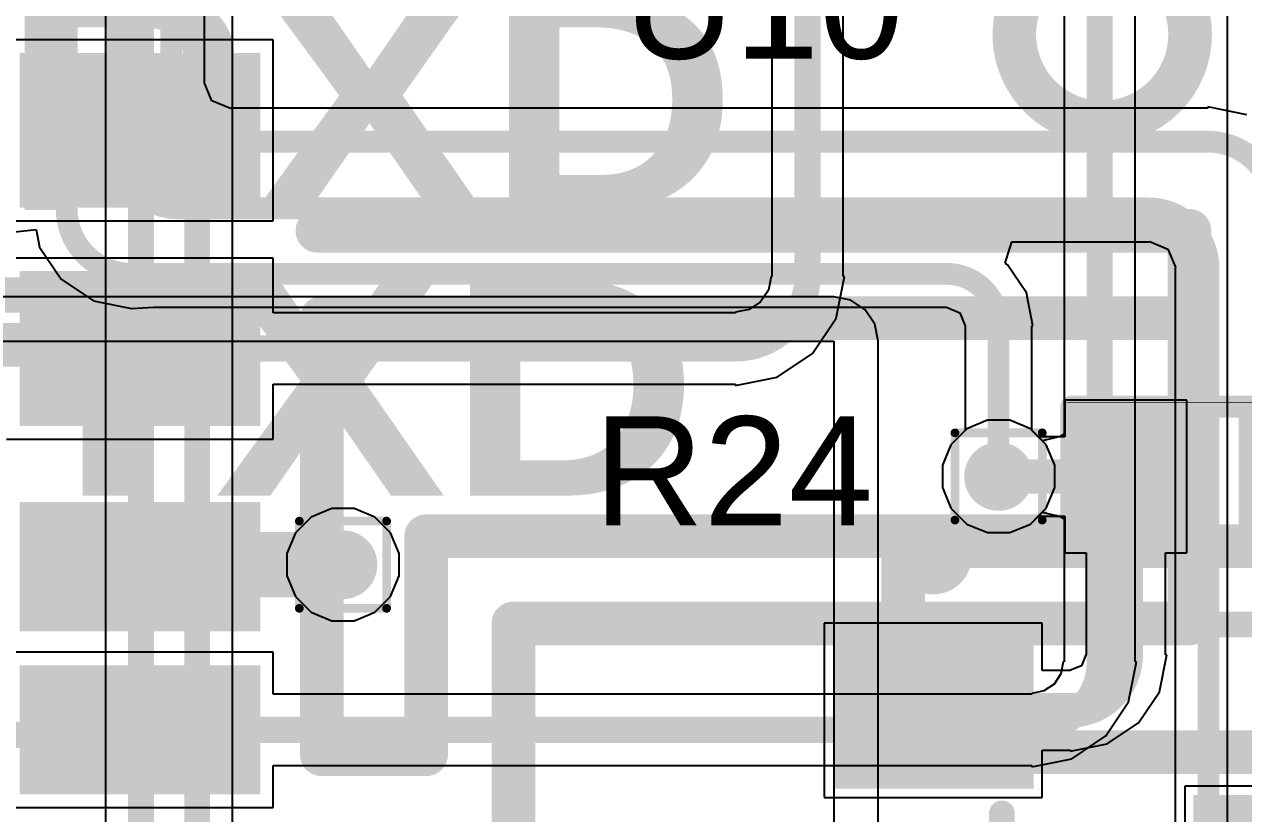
# Model space of a CAD drawing. Header units: inches. Extents: x -12 to 5355, y -7 to 5366.
# Drawn here: x 19.8 to 26.9, y 20.73 to 25.32 of the extents above; entities that cross this region are included whole.
import ezdxf

# ---------------------------------------------------------------- set-up
doc = ezdxf.new("R2010")
doc.units = ezdxf.units.IN
for name, color, linetype in [('BOTTOM LAYER', 5, 'Continuous'), ('Bottom Overlay', 54, 'Continuous'), ('Bottom Paste', 16, 'Continuous'), ('Bottom Solder', 6, 'Continuous'), ('Drill Drawing', 1, 'Continuous'), ('GROUND1', 16, 'Continuous'), ('GROUND2', 156, 'Continuous'), ('POWER', 76, 'Continuous'), ('SIGNAL', 90, 'Continuous'), ('TOP LAYER', 1, 'Continuous'), ('Top Overlay', 2, 'Continuous'), ('Top Paste', 8, 'Continuous'), ('Top Solder', 216, 'Continuous'), ('Via Holes', 16, 'Continuous')]:
    doc.layers.add(name, color=color, linetype=linetype)
doc.styles.add('Arial', font='', dxfattribs={"height": 0.2})
doc.styles.add('Arial Black_Bold', font='', dxfattribs={"height": 0.2})
doc.styles.get('Arial').set_extended_font_data('Arial')
doc.styles.get('Arial Black_Bold').set_extended_font_data('Arial Black', bold=True)

# ---------------------------------------------------------------- blocks, each defined once
blk = doc.blocks.new('XUNPU_SMN_303_B_54')
at = {"layer": 'BOTTOM LAYER'}
for points in [[(-2.04, -6.124), (-1.24, -6.124), (-1.24, -7.424), (-2.04, -7.424)], [(-0.77, -6.124), (0.03, -6.124), (0.03, -7.424), (-0.77, -7.424)], [(0.575, -6.124), (1.225, -6.124), (1.225, -7.424), (0.575, -7.424)], [(1.525, -6.124), (2.175, -6.124), (2.175, -7.424), (1.525, -7.424)]]:
    blk.add_hatch(color=5, dxfattribs=at).paths.add_polyline_path(points)
at = {"layer": 'Bottom Paste'}
for points in [[(-2.04, -6.124), (-1.24, -6.124), (-1.24, -7.424), (-2.04, -7.424)], [(-0.77, -6.124), (0.03, -6.124), (0.03, -7.424), (-0.77, -7.424)], [(0.575, -6.124), (1.225, -6.124), (1.225, -7.424), (0.575, -7.424)], [(1.525, -6.124), (2.175, -6.124), (2.175, -7.424), (1.525, -7.424)]]:
    blk.add_hatch(color=16, dxfattribs=at).paths.add_polyline_path(points)
at = {"layer": 'Bottom Solder'}
for points in [[(-2.0908, -6.0732), (-1.1892, -6.0732), (-1.1892, -7.4748), (-2.0908, -7.4748)], [(-0.8208, -6.0732), (0.0808, -6.0732), (0.0808, -7.4748), (-0.8208, -7.4748)], [(0.5242, -6.0732), (1.2758, -6.0732), (1.2758, -7.4748), (0.5242, -7.4748)], [(1.4742, -6.0732), (2.2258, -6.0732), (2.2258, -7.4748), (1.4742, -7.4748)]]:
    blk.add_hatch(color=6, dxfattribs=at).paths.add_polyline_path(points)
at = {"layer": 'Bottom Overlay'}
for points in [[(0.7799, -2.3299, 0.254, 0.254, 0), (0.7799, 1.4702, 0.254, 0.254, 0)], [(1.9798, -2.3299, 0.254, 0.254, 0), (1.9798, 1.4702, 0.254, 0.254, 0)], [(1.2308, -0.662, 0.254, 0.254, 0), (-1.0552, -0.662, 0.254, 0.254, 0)], [(-1.0552, -5.7404, 0.254, 0.254, 0), (-1.0552, -0.662, 0.254, 0.254, 0)], [(-0.5472, -5.715, 0.254, 0.254, 0), (-0.5472, -0.662, 0.254, 0.254, 0)], [(0.7228, -5.107, 0.254, 0.254, 0), (0.7228, -0.662, 0.254, 0.254, 0)], [(1.2308, -4.599, 0.254, 0.254, 0), (1.2308, -0.662, 0.254, 0.254, 0)], [(1.9798, -2.3299, 0.254, 0.254, 0), (0.7799, -2.3299, 0.254, 0.254, 0)], [(2.5008, -4.599, 0.254, 0.254, 0), (1.2308, -4.599, 0.254, 0.254, 0)], [(1.9928, -5.107, 0.254, 0.254, 0), (0.7228, -5.107, 0.254, 0.254, 0)], [(1.9928, -5.715, 0.254, 0.254, 0), (1.9928, -5.107, 0.254, 0.254, 0)], [(1.9928, -5.715, 0.254, 0.254, 0), (-0.5472, -5.715, 0.254, 0.254, 0)]]:
    blk.add_lwpolyline(points, format="xyseb", dxfattribs=at)
for points in [[(-1.6862, -1.1701, 0.254, 0.254, 1), (-2.7103, -1.1701, 0.254, 0.254, 1)], [(-1.1187, -0.662, 0.127, 0.127, 1), (-0.9917, -0.662, 0.127, 0.127, 1)], [(-1.1187, -0.662, 0.127, 0.127, 1), (-0.9917, -0.662, 0.127, 0.127, 1)], [(-0.6107, -0.662, 0.127, 0.127, 1), (-0.4837, -0.662, 0.127, 0.127, 1)], [(0.6593, -0.662, 0.127, 0.127, 1), (0.7863, -0.662, 0.127, 0.127, 1)], [(1.1673, -0.662, 0.127, 0.127, 1), (1.2943, -0.662, 0.127, 0.127, 1)], [(1.1673, -0.662, 0.127, 0.127, 1), (1.2943, -0.662, 0.127, 0.127, 1)], [(-1.7497, -1.1701, 0.127, 0.127, 1), (-1.6227, -1.1701, 0.127, 0.127, 1)], [(0.7164, -2.3299, 0.127, 0.127, 1), (0.8434, -2.3299, 0.127, 0.127, 1)], [(0.7164, -2.3299, 0.127, 0.127, 1), (0.8434, -2.3299, 0.127, 0.127, 1)], [(1.9163, -2.3299, 0.127, 0.127, 1), (2.0433, -2.3299, 0.127, 0.127, 1)], [(1.9163, -2.3299, 0.127, 0.127, 1), (2.0433, -2.3299, 0.127, 0.127, 1)], [(1.1673, -4.599, 0.127, 0.127, 1), (1.2943, -4.599, 0.127, 0.127, 1)], [(1.1673, -4.599, 0.127, 0.127, 1), (1.2943, -4.599, 0.127, 0.127, 1)], [(0.6593, -5.107, 0.127, 0.127, 1), (0.7863, -5.107, 0.127, 0.127, 1)], [(0.6593, -5.107, 0.127, 0.127, 1), (0.7863, -5.107, 0.127, 0.127, 1)], [(1.9293, -5.107, 0.127, 0.127, 1), (2.0563, -5.107, 0.127, 0.127, 1)], [(1.9293, -5.107, 0.127, 0.127, 1), (2.0563, -5.107, 0.127, 0.127, 1)], [(-0.6107, -5.715, 0.127, 0.127, 1), (-0.4837, -5.715, 0.127, 0.127, 1)], [(-0.6107, -5.715, 0.127, 0.127, 1), (-0.4837, -5.715, 0.127, 0.127, 1)], [(1.9293, -5.715, 0.127, 0.127, 1), (2.0563, -5.715, 0.127, 0.127, 1)], [(1.9293, -5.715, 0.127, 0.127, 1), (2.0563, -5.715, 0.127, 0.127, 1)], [(-1.1187, -5.7404, 0.127, 0.127, 1), (-0.9917, -5.7404, 0.127, 0.127, 1)]]:
    blk.add_lwpolyline(points, format="xyseb", close=True, dxfattribs=at)
blk = doc.blocks.new('R___0402_61')
at = {"layer": 'TOP LAYER'}
for points in [[(-0.6985, -0.3175), (-0.6985, 0.3175), (-0.2413, 0.3175), (-0.2413, -0.3175)], [(0.2413, -0.3175), (0.2413, 0.3175), (0.6985, 0.3175), (0.6985, -0.3175)]]:
    blk.add_hatch(color=1, dxfattribs=at).paths.add_polyline_path(points)
at = {"layer": 'Top Paste'}
for points in [[(-0.6985, -0.3175), (-0.6985, 0.3175), (-0.2413, 0.3175), (-0.2413, -0.3175)], [(0.2413, -0.3175), (0.2413, 0.3175), (0.6985, 0.3175), (0.6985, -0.3175)]]:
    blk.add_hatch(color=8, dxfattribs=at).paths.add_polyline_path(points)
at = {"layer": 'Top Solder'}
for points in [[(-0.7535, -0.3725), (-0.7535, 0.3725), (-0.1863, 0.3725), (-0.1863, -0.3725)], [(0.1863, -0.3725), (0.1863, 0.3725), (0.7535, 0.3725), (0.7535, -0.3725)]]:
    blk.add_hatch(color=216, dxfattribs=at).paths.add_polyline_path(points)
at = {"layer": 'Top Overlay'}
for points in [[(0.7874, 0.4064, 0.127, 0.127, 0), (-0.7874, 0.4064, 0.127, 0.127, 0)], [(-0.7874, 0.4064, 0.127, 0.127, 0), (-0.7874, -0.4064, 0.127, 0.127, 0)], [(0.7874, 0.4064, 0.127, 0.127, 0), (0.7874, -0.4064, 0.127, 0.127, 0)], [(0.7874, -0.4064, 0.127, 0.127, 0), (-0.7874, -0.4064, 0.127, 0.127, 0)], [(0.8128, -0.4318, 0.00323, 0.00323, 0), (-0.8128, -0.4318, 0.00323, 0.00323, 0)]]:
    blk.add_lwpolyline(points, format="xyseb", dxfattribs=at)
for points in [[(-0.8191, 0.4064, 0.0635, 0.0635, 1), (-0.7556, 0.4064, 0.0635, 0.0635, 1)], [(-0.8191, 0.4064, 0.0635, 0.0635, 1), (-0.7556, 0.4064, 0.0635, 0.0635, 1)], [(0.7556, 0.4064, 0.0635, 0.0635, 1), (0.8191, 0.4064, 0.0635, 0.0635, 1)], [(0.7556, 0.4064, 0.0635, 0.0635, 1), (0.8191, 0.4064, 0.0635, 0.0635, 1)], [(-0.8191, -0.4064, 0.0635, 0.0635, 1), (-0.7556, -0.4064, 0.0635, 0.0635, 1)], [(-0.8191, -0.4064, 0.0635, 0.0635, 1), (-0.7556, -0.4064, 0.0635, 0.0635, 1)], [(0.7556, -0.4064, 0.0635, 0.0635, 1), (0.8191, -0.4064, 0.0635, 0.0635, 1)], [(0.7556, -0.4064, 0.0635, 0.0635, 1), (0.8191, -0.4064, 0.0635, 0.0635, 1)], [(-0.8136, -0.4318, 0.00161, 0.00161, 1), (-0.812, -0.4318, 0.00161, 0.00161, 1)], [(0.812, -0.4318, 0.00161, 0.00161, 1), (0.8136, -0.4318, 0.00161, 0.00161, 1)]]:
    blk.add_lwpolyline(points, format="xyseb", close=True, dxfattribs=at)
blk = doc.blocks.new('SOT_23__67')
at = {"layer": 'TOP LAYER'}
for points in [[(0.569, 2.608), (1.331, 2.608), (1.331, 1.592), (0.569, 1.592)], [(-0.381, 0.508), (0.381, 0.508), (0.381, -0.508), (-0.381, -0.508)], [(1.519, 0.508), (2.281, 0.508), (2.281, -0.508), (1.519, -0.508)]]:
    blk.add_hatch(color=1, dxfattribs=at).paths.add_polyline_path(points)
at = {"layer": 'Top Paste'}
for points in [[(0.569, 2.608), (1.331, 2.608), (1.331, 1.592), (0.569, 1.592)], [(-0.381, 0.508), (0.381, 0.508), (0.381, -0.508), (-0.381, -0.508)], [(1.519, 0.508), (2.281, 0.508), (2.281, -0.508), (1.519, -0.508)]]:
    blk.add_hatch(color=8, dxfattribs=at).paths.add_polyline_path(points)
at = {"layer": 'Top Solder'}
for points in [[(0.4928, 2.6842), (1.4072, 2.6842), (1.4072, 1.5158), (0.4928, 1.5158)], [(-0.4572, 0.5842), (0.4572, 0.5842), (0.4572, -0.5842), (-0.4572, -0.5842)], [(1.4428, 0.5842), (2.3572, 0.5842), (2.3572, -0.5842), (1.4428, -0.5842)]]:
    blk.add_hatch(color=216, dxfattribs=at).paths.add_polyline_path(points)
at = {"layer": 'Top Overlay'}
for points in [[(-0.5, 0.7, 0.15, 0.15, 0), (-0.5, 2, 0.15, 0.15, 0)], [(0.4, 2, 0.15, 0.15, 0), (-0.5, 2, 0.15, 0.15, 0)], [(2.4, 2, 0.15, 0.15, 0), (1.5, 2, 0.15, 0.15, 0)], [(2.4, 0.7, 0.15, 0.15, 0), (2.4, 2, 0.15, 0.15, 0)], [(1.3, 0.4, 0.15, 0.15, 0), (0.6, 0.4, 0.15, 0.15, 0)]]:
    blk.add_lwpolyline(points, format="xyseb", dxfattribs=at)
for points in [[(-0.5375, 2, 0.075, 0.075, 1), (-0.4625, 2, 0.075, 0.075, 1)], [(-0.5375, 2, 0.075, 0.075, 1), (-0.4625, 2, 0.075, 0.075, 1)], [(0.3625, 2, 0.075, 0.075, 1), (0.4375, 2, 0.075, 0.075, 1)], [(1.4625, 2, 0.075, 0.075, 1), (1.5375, 2, 0.075, 0.075, 1)], [(2.3625, 2, 0.075, 0.075, 1), (2.4375, 2, 0.075, 0.075, 1)], [(2.3625, 2, 0.075, 0.075, 1), (2.4375, 2, 0.075, 0.075, 1)], [(-0.5375, 0.7, 0.075, 0.075, 1), (-0.4625, 0.7, 0.075, 0.075, 1)], [(2.3625, 0.7, 0.075, 0.075, 1), (2.4375, 0.7, 0.075, 0.075, 1)], [(0.5625, 0.4, 0.075, 0.075, 1), (0.6375, 0.4, 0.075, 0.075, 1)], [(1.2625, 0.4, 0.075, 0.075, 1), (1.3375, 0.4, 0.075, 0.075, 1)], [(-0.8, 0, 0.25, 0.25, 1), (-1, 0, 0.25, 0.25, 1)], [(-1.0625, 0, 0.125, 0.125, 1), (-0.9375, 0, 0.125, 0.125, 1)], [(-0.8625, 0, 0.125, 0.125, 1), (-0.7375, 0, 0.125, 0.125, 1)]]:
    blk.add_lwpolyline(points, format="xyseb", close=True, dxfattribs=at)

msp = doc.modelspace()

# ---------------------------------------------------------------- hatches: boundary and pattern name
at = {"layer": 'BOTTOM LAYER'}
h = msp.add_hatch(color=5, dxfattribs=at)
edge = h.paths.add_edge_path()
edge.add_arc((25.4713, 22.6879), 0.2, 0, 360)
h = msp.add_hatch(color=5, dxfattribs=at)
edge = h.paths.add_edge_path()
edge.add_arc((21.6535, 22.1742), 0.2, 0, 360)
at = {"layer": 'GROUND1'}
h = msp.add_hatch(color=16, dxfattribs=at)
edge = h.paths.add_edge_path()
edge.add_arc((25.4713, 22.6879), 0.2, 0, 360)
h = msp.add_hatch(color=16, dxfattribs=at)
edge = h.paths.add_edge_path()
edge.add_arc((21.6535, 22.1742), 0.2, 0, 360)
at = {"layer": 'GROUND2'}
h = msp.add_hatch(color=156, dxfattribs=at)
edge = h.paths.add_edge_path()
edge.add_arc((25.4713, 22.6879), 0.2, 0, 360)
h = msp.add_hatch(color=156, dxfattribs=at)
edge = h.paths.add_edge_path()
edge.add_arc((21.6535, 22.1742), 0.2, 0, 360)
at = {"layer": 'POWER'}
h = msp.add_hatch(color=76, dxfattribs=at)
edge = h.paths.add_edge_path()
edge.add_arc((25.4713, 22.6879), 0.2, 0, 360)
h = msp.add_hatch(color=76, dxfattribs=at)
edge = h.paths.add_edge_path()
edge.add_arc((21.6535, 22.1742), 0.2, 0, 360)
at = {"layer": 'SIGNAL'}
h = msp.add_hatch(color=90, dxfattribs=at)
edge = h.paths.add_edge_path()
edge.add_arc((25.4713, 22.6879), 0.2, 0, 360)
h = msp.add_hatch(color=90, dxfattribs=at)
edge = h.paths.add_edge_path()
edge.add_arc((21.6535, 22.1742), 0.2, 0, 360)
at = {"layer": 'TOP LAYER'}
h = msp.add_hatch(color=1, dxfattribs=at)
edge = h.paths.add_edge_path()
edge.add_arc((25.4713, 22.6879), 0.2, 0, 360)
h = msp.add_hatch(color=1, dxfattribs=at)
edge = h.paths.add_edge_path()
edge.add_arc((21.6535, 22.1742), 0.2, 0, 360)
at = {"layer": 'Via Holes'}
h = msp.add_hatch(color=7, dxfattribs=at)
edge = h.paths.add_edge_path()
edge.add_arc((25.4713, 22.6879), 0.1, 0, 360)
h = msp.add_hatch(color=7, dxfattribs=at)
edge = h.paths.add_edge_path()
edge.add_arc((21.6535, 22.1742), 0.1, 0, 360)

# ---------------------------------------------------------------- linework, layer by layer
at = {"layer": 'BOTTOM LAYER'}
for p, q in [((26.8021, 29.3861), (26.8021, 15.3123)), ((25.8534, 27.6233), (25.8534, 22.9342)), ((26.2674, 21.6093), (26.2674, 27.6233)), ((24.1516, 26.3383), (24.1516, 23.8531)), ((24.5656, 23.8531), (24.5656, 26.3383)), ((21.2478, 25.2299), (19.6938, 25.2299)), ((21.2478, 24.1759), (21.2478, 25.2299)), ((19.6938, 24.1759), (21.2478, 24.1759)), ((21.2478, 23.9599), (19.6938, 23.9599)), ((21.2478, 23.6399), (21.2478, 23.9599)), ((24.1469, 23.8531), (24.131, 23.7733)), ((24.1516, 23.8531), (24.1469, 23.8531)), ((24.5254, 23.61), (24.5738, 23.8531)), ((24.5738, 23.8531), (24.5656, 23.8531)), ((24.131, 23.7733), (24.0858, 23.7057)), ((24.0182, 23.6605), (23.9384, 23.6446)), ((23.9384, 23.6446), (23.9384, 23.6399)), ((24.0858, 23.7057), (24.0182, 23.6605)), ((23.9384, 23.6399), (21.2478, 23.6399)), ((24.3877, 23.4038), (24.5254, 23.61)), ((24.1816, 23.2661), (24.3877, 23.4038)), ((21.2478, 22.9059), (21.2478, 23.2259)), ((21.2478, 23.2259), (23.9384, 23.2259)), ((23.9384, 23.2177), (24.1816, 23.2661)), ((23.9384, 23.2259), (23.9384, 23.2177)), ((25.4063, 23.0149), (25.2861, 22.9651)), ((25.5364, 23.0149), (25.4063, 23.0149)), ((25.6566, 22.9651), (25.5364, 23.0149)), ((25.2861, 22.9651), (25.1941, 22.8731)), ((25.7264, 22.8953), (25.6566, 22.9651)), ((25.8534, 22.9342), (25.8307, 22.921)), ((19.6938, 22.9059), (21.2478, 22.9059)), ((25.1941, 22.8731), (25.1443, 22.753)), ((25.8307, 22.921), (25.7264, 22.8953)), ((25.1443, 22.753), (25.1443, 22.6229)), ((25.1443, 22.6229), (25.1941, 22.5027)), ((25.1941, 22.5027), (25.2861, 22.4107)), ((25.6566, 22.4107), (25.7264, 22.4806)), ((25.7264, 22.4806), (25.8307, 22.4549)), ((25.8307, 22.4549), (25.8534, 22.4416)), ((25.8534, 22.4416), (25.8534, 21.6093)), ((25.2861, 22.4107), (25.4063, 22.3609)), ((25.5364, 22.3609), (25.6566, 22.4107)), ((25.4063, 22.3609), (25.5364, 22.3609)), ((21.2478, 21.6649), (19.6938, 21.6649)), ((21.2478, 21.4199), (21.2478, 21.6649)), ((25.8482, 21.6093), (25.8342, 21.5388)), ((25.8534, 21.6093), (25.8482, 21.6093)), ((26.2286, 21.3754), (26.2751, 21.6093)), ((26.2751, 21.6093), (26.2674, 21.6093)), ((25.8342, 21.5388), (25.7943, 21.479)), ((25.7943, 21.479), (25.7345, 21.4391)), ((25.664, 21.4199), (21.2478, 21.4199)), ((25.7345, 21.4391), (25.664, 21.4251)), ((25.664, 21.4251), (25.664, 21.4199)), ((26.0962, 21.1772), (26.2286, 21.3754)), ((25.8979, 21.0447), (26.0962, 21.1772)), ((25.664, 20.9982), (25.8979, 21.0447)), ((21.2478, 20.7609), (21.2478, 21.006)), ((21.2478, 21.006), (25.664, 21.006)), ((25.664, 21.006), (25.664, 20.9982)), ((19.6938, 20.7609), (21.2478, 20.7609))]:
    msp.add_line(p, q, dxfattribs=at)
for points in [[(26.0604, 21.6093, 0.152, 0.152, 0), (26.0604, 27.8788, 0.152, 0.152, 0)], [(24.3586, 23.8531, 0.152, 0.152, 0), (24.3586, 26.5938, 0.152, 0.152, 0)], [(24.3586, 23.8531, 0.152, 0.152, -0.414214), (23.9384, 23.4329, 0.152, 0.152, 0)], [(18.9656, 23.4539, 0.254, 0.254, 0), (20.4498, 23.4539, 0.254, 0.254, 0)], [(20.4498, 23.4539, 0.254, 0.254, -0.414214), (20.4708, 23.4329, 0.254, 0.254, 0)], [(20.4708, 23.4329, 0.152, 0.152, 0), (23.9384, 23.4329, 0.152, 0.152, 0)], [(20.4708, 22.1742, 0.381, 0.381, 0), (21.6535, 22.1742, 0.381, 0.381, 0)], [(26.0604, 21.6093, 0.152, 0.152, -0.414214), (25.664, 21.2129, 0.152, 0.152, 0)], [(19.1811, 21.1836, 0.152, 0.152, 0), (20.4414, 21.1836, 0.152, 0.152, 0)], [(20.4708, 21.2129, 0.152, 0.152, -0.414214), (20.4414, 21.1836, 0.152, 0.152, 0)], [(20.4708, 21.2129, 0.152, 0.152, 0), (25.664, 21.2129, 0.152, 0.152, 0)]]:
    msp.add_lwpolyline(points, format="xyseb", dxfattribs=at)
for points in [[(24.3206, 23.8531, 0.076, 0.076, 1), (24.3966, 23.8531, 0.076, 0.076, 1)], [(24.3206, 23.8531, 0.076, 0.076, 1), (24.3966, 23.8531, 0.076, 0.076, 1)], [(20.3863, 23.4539, 0.127, 0.127, 1), (20.5133, 23.4539, 0.127, 0.127, 1)], [(20.3863, 23.4539, 0.127, 0.127, 1), (20.5133, 23.4539, 0.127, 0.127, 1)], [(20.4073, 23.4329, 0.127, 0.127, 1), (20.5343, 23.4329, 0.127, 0.127, 1)], [(20.4328, 23.4329, 0.076, 0.076, 1), (20.5088, 23.4329, 0.076, 0.076, 1)], [(23.9004, 23.4329, 0.076, 0.076, 1), (23.9764, 23.4329, 0.076, 0.076, 1)], [(23.9004, 23.4329, 0.076, 0.076, 1), (23.9764, 23.4329, 0.076, 0.076, 1)], [(20.3755, 22.1742, 0.1905, 0.1905, 1), (20.566, 22.1742, 0.1905, 0.1905, 1)], [(21.5583, 22.1742, 0.1905, 0.1905, 1), (21.7488, 22.1742, 0.1905, 0.1905, 1)], [(26.0224, 21.6093, 0.076, 0.076, 1), (26.0984, 21.6093, 0.076, 0.076, 1)], [(26.0224, 21.6093, 0.076, 0.076, 1), (26.0984, 21.6093, 0.076, 0.076, 1)], [(20.4034, 21.1836, 0.076, 0.076, 1), (20.4794, 21.1836, 0.076, 0.076, 1)], [(20.4034, 21.1836, 0.076, 0.076, 1), (20.4794, 21.1836, 0.076, 0.076, 1)], [(20.4328, 21.2129, 0.076, 0.076, 1), (20.5088, 21.2129, 0.076, 0.076, 1)], [(20.4328, 21.2129, 0.076, 0.076, 1), (20.5088, 21.2129, 0.076, 0.076, 1)], [(25.626, 21.2129, 0.076, 0.076, 1), (25.702, 21.2129, 0.076, 0.076, 1)], [(25.626, 21.2129, 0.076, 0.076, 1), (25.702, 21.2129, 0.076, 0.076, 1)]]:
    msp.add_lwpolyline(points, format="xyseb", close=True, dxfattribs=at)
at = {"layer": 'Drill Drawing'}
for points in [[(25.2173, 22.9419, 0.0508, 0.0508, 0), (25.7253, 22.9419, 0.0508, 0.0508, 0)], [(25.2173, 22.4339, 0.0508, 0.0508, 0), (25.2173, 22.9419, 0.0508, 0.0508, 0)], [(25.7253, 22.4339, 0.0508, 0.0508, 0), (25.7253, 22.9419, 0.0508, 0.0508, 0)], [(21.3995, 22.4282, 0.0508, 0.0508, 0), (21.9075, 22.4282, 0.0508, 0.0508, 0)], [(21.3995, 21.9202, 0.0508, 0.0508, 0), (21.3995, 22.4282, 0.0508, 0.0508, 0)], [(21.9075, 21.9202, 0.0508, 0.0508, 0), (21.9075, 22.4282, 0.0508, 0.0508, 0)], [(25.2173, 22.4339, 0.0508, 0.0508, 0), (25.7253, 22.4339, 0.0508, 0.0508, 0)], [(21.3995, 21.9202, 0.0508, 0.0508, 0), (21.9075, 21.9202, 0.0508, 0.0508, 0)]]:
    msp.add_lwpolyline(points, format="xyseb", dxfattribs=at)
for points in [[(25.2046, 22.9419, 0.0254, 0.0254, 1), (25.23, 22.9419, 0.0254, 0.0254, 1)], [(25.2046, 22.9419, 0.0254, 0.0254, 1), (25.23, 22.9419, 0.0254, 0.0254, 1)], [(25.7126, 22.9419, 0.0254, 0.0254, 1), (25.738, 22.9419, 0.0254, 0.0254, 1)], [(25.7126, 22.9419, 0.0254, 0.0254, 1), (25.738, 22.9419, 0.0254, 0.0254, 1)], [(21.3868, 22.4282, 0.0254, 0.0254, 1), (21.4122, 22.4282, 0.0254, 0.0254, 1)], [(21.3868, 22.4282, 0.0254, 0.0254, 1), (21.4122, 22.4282, 0.0254, 0.0254, 1)], [(21.8948, 22.4282, 0.0254, 0.0254, 1), (21.9202, 22.4282, 0.0254, 0.0254, 1)], [(21.8948, 22.4282, 0.0254, 0.0254, 1), (21.9202, 22.4282, 0.0254, 0.0254, 1)], [(25.2046, 22.4339, 0.0254, 0.0254, 1), (25.23, 22.4339, 0.0254, 0.0254, 1)], [(25.2046, 22.4339, 0.0254, 0.0254, 1), (25.23, 22.4339, 0.0254, 0.0254, 1)], [(25.7126, 22.4339, 0.0254, 0.0254, 1), (25.738, 22.4339, 0.0254, 0.0254, 1)], [(25.7126, 22.4339, 0.0254, 0.0254, 1), (25.738, 22.4339, 0.0254, 0.0254, 1)], [(21.3868, 21.9202, 0.0254, 0.0254, 1), (21.4122, 21.9202, 0.0254, 0.0254, 1)], [(21.3868, 21.9202, 0.0254, 0.0254, 1), (21.4122, 21.9202, 0.0254, 0.0254, 1)], [(21.8948, 21.9202, 0.0254, 0.0254, 1), (21.9202, 21.9202, 0.0254, 0.0254, 1)], [(21.8948, 21.9202, 0.0254, 0.0254, 1), (21.9202, 21.9202, 0.0254, 0.0254, 1)]]:
    msp.add_lwpolyline(points, format="xyseb", close=True, dxfattribs=at)
at = {"layer": 'GROUND1'}
for p, q in [((25.4063, 23.0149), (25.2861, 22.9651)), ((25.5364, 23.0149), (25.4063, 23.0149)), ((25.6566, 22.9651), (25.5364, 23.0149)), ((25.2861, 22.9651), (25.1941, 22.8731)), ((25.7485, 22.8731), (25.6566, 22.9651)), ((25.1941, 22.8731), (25.1443, 22.753)), ((25.7983, 22.753), (25.7485, 22.8731)), ((25.1443, 22.753), (25.1443, 22.6229)), ((25.7983, 22.6229), (25.7983, 22.753)), ((25.1443, 22.6229), (25.1941, 22.5027)), ((25.7485, 22.5027), (25.7983, 22.6229)), ((25.1941, 22.5027), (25.2861, 22.4107)), ((25.6566, 22.4107), (25.7485, 22.5027)), ((25.2861, 22.4107), (25.4063, 22.3609)), ((25.5364, 22.3609), (25.6566, 22.4107)), ((25.4063, 22.3609), (25.5364, 22.3609))]:
    msp.add_line(p, q, dxfattribs=at)
at = {"layer": 'GROUND2'}
for p, q in [((25.4063, 23.0149), (25.2861, 22.9651)), ((25.5364, 23.0149), (25.4063, 23.0149)), ((25.6566, 22.9651), (25.5364, 23.0149)), ((25.2861, 22.9651), (25.1941, 22.8731)), ((25.7485, 22.8731), (25.6566, 22.9651)), ((25.1941, 22.8731), (25.1443, 22.753)), ((25.7983, 22.753), (25.7485, 22.8731)), ((25.1443, 22.753), (25.1443, 22.6229)), ((25.7983, 22.6229), (25.7983, 22.753)), ((25.1443, 22.6229), (25.1941, 22.5027)), ((25.7485, 22.5027), (25.7983, 22.6229)), ((25.1941, 22.5027), (25.2861, 22.4107)), ((25.6566, 22.4107), (25.7485, 22.5027)), ((25.2861, 22.4107), (25.4063, 22.3609)), ((25.5364, 22.3609), (25.6566, 22.4107)), ((25.4063, 22.3609), (25.5364, 22.3609))]:
    msp.add_line(p, q, dxfattribs=at)
at = {"layer": 'POWER'}
for p, q in [((24.511, 23.7344), (17.6797, 23.7344)), ((24.6101, 23.7147), (24.511, 23.7344)), ((24.6941, 23.6585), (24.6101, 23.7147)), ((24.7503, 23.5745), (24.6941, 23.6585)), ((24.77, 23.4754), (24.7503, 23.5745)), ((17.6797, 23.4754), (24.511, 23.4754)), ((24.511, 23.4754), (24.511, 13.8176)), ((24.77, 20.4602), (24.77, 23.4754)), ((25.4063, 23.0149), (25.2861, 22.9651)), ((25.5364, 23.0149), (25.4063, 23.0149)), ((25.6566, 22.9651), (25.5364, 23.0149)), ((25.2861, 22.9651), (25.1941, 22.8731)), ((25.7485, 22.8731), (25.6566, 22.9651)), ((25.1941, 22.8731), (25.1443, 22.753)), ((25.7983, 22.753), (25.7485, 22.8731)), ((25.1443, 22.753), (25.1443, 22.6229)), ((25.7983, 22.6229), (25.7983, 22.753)), ((25.1443, 22.6229), (25.1941, 22.5027)), ((25.7485, 22.5027), (25.7983, 22.6229)), ((21.4683, 22.4514), (21.3763, 22.3594)), ((21.5885, 22.5012), (21.4683, 22.4514)), ((21.7185, 22.5012), (21.5885, 22.5012)), ((21.8387, 22.4514), (21.7185, 22.5012)), ((21.9307, 22.3594), (21.8387, 22.4514)), ((25.1941, 22.5027), (25.2861, 22.4107)), ((25.6566, 22.4107), (25.7485, 22.5027)), ((25.2861, 22.4107), (25.4063, 22.3609)), ((25.5364, 22.3609), (25.6566, 22.4107)), ((21.3763, 22.3594), (21.3265, 22.2392)), ((21.9805, 22.2392), (21.9307, 22.3594)), ((25.4063, 22.3609), (25.5364, 22.3609)), ((21.3265, 22.2392), (21.3265, 22.1092)), ((21.9805, 22.1092), (21.9805, 22.2392)), ((21.3265, 22.1092), (21.3763, 21.989)), ((21.9307, 21.989), (21.9805, 22.1092)), ((21.3763, 21.989), (21.4683, 21.897)), ((21.8387, 21.897), (21.9307, 21.989)), ((21.4683, 21.897), (21.5885, 21.8472)), ((21.7185, 21.8472), (21.8387, 21.897)), ((21.5885, 21.8472), (21.7185, 21.8472))]:
    msp.add_line(p, q, dxfattribs=at)
at = {"layer": 'SIGNAL'}
for p, q in [((20.8471, 24.9881), (20.8471, 30.8771)), ((20.846, 24.9829), (20.8471, 24.9881)), ((20.8906, 24.8753), (20.846, 24.9829)), ((20.9983, 24.8307), (20.8906, 24.8753)), ((21.0035, 24.8317), (20.9983, 24.8307)), ((26.6892, 24.8317), (21.0035, 24.8317)), ((26.917, 24.7941), (26.6892, 24.8394)), ((26.6892, 24.8394), (26.6892, 24.8317)), ((19.7418, 24.113), (19.8668, 24.1253)), ((19.8668, 24.1253), (19.887, 24.0238)), ((19.887, 24.0238), (20.0126, 23.8358)), ((25.5106, 23.9295), (25.5485, 24.0545)), ((25.5485, 24.0545), (26.3467, 24.0545)), ((26.3467, 24.0545), (26.3514, 24.0555)), ((26.3514, 24.0555), (26.4569, 24.0118)), ((26.4569, 24.0118), (26.5006, 23.9063)), ((25.5241, 23.9205), (25.5106, 23.9295)), ((25.6332, 23.7572), (25.5241, 23.9205)), ((26.5006, 23.9063), (26.4997, 23.9016)), ((26.4997, 23.9016), (26.4997, 18.436)), ((20.0126, 23.8358), (20.2005, 23.7102)), ((25.6715, 23.5646), (25.6332, 23.7572)), ((20.2005, 23.7102), (20.4222, 23.6661)), ((20.4222, 23.6661), (20.4249, 23.6667)), ((20.4249, 23.6667), (20.5473, 23.6735)), ((20.5473, 23.6735), (25.1681, 23.6735)), ((25.1681, 23.6735), (25.1681, 23.6728)), ((25.1681, 23.6728), (25.2447, 23.6411)), ((25.2447, 23.6411), (25.2764, 23.5646)), ((25.2764, 23.5646), (25.2771, 23.5646)), ((25.2771, 23.5646), (25.2771, 22.9561)), ((25.6656, 22.9561), (25.6656, 23.5646)), ((25.6656, 23.5646), (25.6715, 23.5646)), ((25.2771, 22.9561), (25.1941, 22.8731)), ((25.7485, 22.8731), (25.6656, 22.9561)), ((25.1941, 22.8731), (25.1443, 22.753)), ((25.7983, 22.753), (25.7485, 22.8731)), ((25.1443, 22.753), (25.1443, 22.6229)), ((25.7983, 22.6229), (25.7983, 22.753)), ((25.1443, 22.6229), (25.1941, 22.5027)), ((25.7485, 22.5027), (25.7983, 22.6229)), ((25.1941, 22.5027), (25.2861, 22.4107)), ((25.6566, 22.4107), (25.7485, 22.5027)), ((25.2861, 22.4107), (25.4063, 22.3609)), ((25.5364, 22.3609), (25.6566, 22.4107)), ((25.4063, 22.3609), (25.5364, 22.3609))]:
    msp.add_line(p, q, dxfattribs=at)
for points in [[(20.6528, 24.9881, 0.127, 0.127, 0), (20.6528, 41.9164, 0.127, 0.127, 0)], [(20.3429, 24.6015, 0.127, 0.127, 0), (20.3429, 41.4393, 0.127, 0.127, 0)], [(20.0445, 24.2455, 0.127, 0.127, 0), (20.0445, 40.9049, 0.127, 0.127, 0)], [(21.0035, 24.6375, 0.127, 0.127, -0.414214), (20.6528, 24.9881, 0.127, 0.127, 0)], [(20.6956, 24.2488, 0.127, 0.127, -0.414214), (20.3429, 24.6015, 0.127, 0.127, 0)], [(21.0035, 24.6375, 0.127, 0.127, 0), (26.6892, 24.6375, 0.127, 0.127, 0)], [(26.6892, 24.6375, 0.127, 0.127, -0.414214), (27.0826, 24.244, 0.127, 0.127, 0)], [(20.424, 23.8678, 0.127, 0.127, -0.415577), (20.0445, 24.2455, 0.127, 0.127, 0)], [(20.6956, 24.2488, 0.127, 0.127, 0), (26.3467, 24.2488, 0.127, 0.127, 0)], [(26.3467, 24.2488, 0.127, 0.127, -0.414214), (26.6939, 23.9016, 0.127, 0.127, 0)], [(20.424, 23.8678, 0.127, 0.127, 0), (25.1681, 23.8678, 0.127, 0.127, 0)], [(25.1681, 23.8678, 0.127, 0.127, -0.414214), (25.4713, 23.5646, 0.127, 0.127, 0)], [(26.6939, 18.436, 0.127, 0.127, 0), (26.6939, 23.9016, 0.127, 0.127, 0)], [(25.4713, 22.6879, 0.127, 0.127, 0), (25.4713, 23.5646, 0.127, 0.127, 0)]]:
    msp.add_lwpolyline(points, format="xyseb", dxfattribs=at)
for points in [[(20.6211, 24.9881, 0.0635, 0.0635, 1), (20.6846, 24.9881, 0.0635, 0.0635, 1)], [(20.6211, 24.9881, 0.0635, 0.0635, 1), (20.6846, 24.9881, 0.0635, 0.0635, 1)], [(20.3112, 24.6015, 0.0635, 0.0635, 1), (20.3747, 24.6015, 0.0635, 0.0635, 1)], [(20.3112, 24.6015, 0.0635, 0.0635, 1), (20.3747, 24.6015, 0.0635, 0.0635, 1)], [(20.9717, 24.6375, 0.0635, 0.0635, 1), (21.0352, 24.6375, 0.0635, 0.0635, 1)], [(20.9717, 24.6375, 0.0635, 0.0635, 1), (21.0352, 24.6375, 0.0635, 0.0635, 1)], [(26.6574, 24.6375, 0.0635, 0.0635, 1), (26.7209, 24.6375, 0.0635, 0.0635, 1)], [(26.6574, 24.6375, 0.0635, 0.0635, 1), (26.7209, 24.6375, 0.0635, 0.0635, 1)], [(20.0128, 24.2455, 0.0635, 0.0635, 1), (20.0763, 24.2455, 0.0635, 0.0635, 1)], [(20.0128, 24.2455, 0.0635, 0.0635, 1), (20.0763, 24.2455, 0.0635, 0.0635, 1)], [(20.6638, 24.2488, 0.0635, 0.0635, 1), (20.7273, 24.2488, 0.0635, 0.0635, 1)], [(20.6638, 24.2488, 0.0635, 0.0635, 1), (20.7273, 24.2488, 0.0635, 0.0635, 1)], [(26.315, 24.2488, 0.0635, 0.0635, 1), (26.3785, 24.2488, 0.0635, 0.0635, 1)], [(26.315, 24.2488, 0.0635, 0.0635, 1), (26.3785, 24.2488, 0.0635, 0.0635, 1)], [(20.3922, 23.8678, 0.0635, 0.0635, 1), (20.4557, 23.8678, 0.0635, 0.0635, 1)], [(20.3922, 23.8678, 0.0635, 0.0635, 1), (20.4557, 23.8678, 0.0635, 0.0635, 1)], [(25.1364, 23.8678, 0.0635, 0.0635, 1), (25.1999, 23.8678, 0.0635, 0.0635, 1)], [(25.1364, 23.8678, 0.0635, 0.0635, 1), (25.1999, 23.8678, 0.0635, 0.0635, 1)], [(26.6622, 23.9016, 0.0635, 0.0635, 1), (26.7257, 23.9016, 0.0635, 0.0635, 1)], [(26.6622, 23.9016, 0.0635, 0.0635, 1), (26.7257, 23.9016, 0.0635, 0.0635, 1)], [(25.4396, 23.5646, 0.0635, 0.0635, 1), (25.5031, 23.5646, 0.0635, 0.0635, 1)], [(25.4396, 23.5646, 0.0635, 0.0635, 1), (25.5031, 23.5646, 0.0635, 0.0635, 1)], [(25.4396, 22.6879, 0.0635, 0.0635, 1), (25.5031, 22.6879, 0.0635, 0.0635, 1)]]:
    msp.add_lwpolyline(points, format="xyseb", close=True, dxfattribs=at)
at = {"layer": 'TOP LAYER'}
for p, q in [((20.2713, 26.8733), (20.2713, 11.7797)), ((21.0107, 13.6578), (21.0107, 26.7463)), ((26.568, 23.1324), (25.8568, 23.1324)), ((25.8568, 23.1324), (25.8568, 22.9194)), ((26.568, 22.2434), (26.568, 23.1324)), ((25.4063, 23.0149), (25.2861, 22.9651)), ((25.5364, 23.0149), (25.4063, 23.0149)), ((25.6566, 22.9651), (25.5364, 23.0149)), ((25.2861, 22.9651), (25.1941, 22.8731)), ((25.7023, 22.9194), (25.6566, 22.9651)), ((25.1941, 22.8731), (25.1443, 22.753)), ((25.8568, 22.9194), (25.7023, 22.9194)), ((25.1443, 22.753), (25.1443, 22.6229)), ((25.1443, 22.6229), (25.1941, 22.5027)), ((25.1941, 22.5027), (25.2861, 22.4107)), ((25.6566, 22.4107), (25.7023, 22.4565)), ((25.7023, 22.4565), (25.8568, 22.4565)), ((25.8568, 22.4565), (25.8568, 22.2434)), ((25.2861, 22.4107), (25.4063, 22.3609)), ((25.5364, 22.3609), (25.6566, 22.4107)), ((25.4063, 22.3609), (25.5364, 22.3609)), ((25.8568, 22.2434), (25.9809, 22.2434)), ((25.9809, 22.2434), (25.9809, 21.649)), ((26.4438, 21.649), (26.4438, 22.2434)), ((26.4438, 22.2434), (26.568, 22.2434)), ((25.7255, 21.8345), (24.4555, 21.8345)), ((24.4555, 21.8345), (24.4555, 20.8185)), ((25.7255, 21.558), (25.7255, 21.8345)), ((25.9533, 21.5857), (25.8899, 21.5594)), ((25.9795, 21.649), (25.9533, 21.5857)), ((25.9809, 21.649), (25.9795, 21.649)), ((26.4075, 21.4346), (26.4502, 21.649)), ((26.4502, 21.649), (26.4438, 21.649)), ((25.8899, 21.558), (25.7255, 21.558)), ((25.8899, 21.5594), (25.8899, 21.558)), ((26.2861, 21.2529), (26.4075, 21.4346)), ((26.1043, 21.1314), (26.2861, 21.2529)), ((25.7255, 20.8185), (25.7255, 21.0951)), ((25.7255, 21.0951), (25.8899, 21.0951)), ((25.8899, 21.0888), (26.1043, 21.1314)), ((25.8899, 21.0951), (25.8899, 21.0888)), ((27.8255, 20.8845), (26.5555, 20.8845)), ((26.5555, 20.8845), (26.5555, 19.8685)), ((24.4555, 20.8185), (25.7255, 20.8185))]:
    msp.add_line(p, q, dxfattribs=at)
for points in [[(20.4772, 11.7239, 0.1499, 0.1499, 0), (20.4772, 26.8733, 0.1499, 0.1499, 0)], [(20.8048, 11.7239, 0.1499, 0.1499, 0), (20.8048, 26.8733, 0.1499, 0.1499, 0)], [(25.4713, 22.6879, 0.2, 0.2, 0), (26.2124, 22.6879, 0.2, 0.2, 0)], [(25.4713, 22.6771, 0.2, 0.2, 0), (25.4713, 22.6879, 0.2, 0.2, 0)], [(26.2124, 21.649, 0.2, 0.2, 0), (26.2124, 22.6879, 0.2, 0.2, 0)], [(26.2124, 21.649, 0.2, 0.2, -0.414214), (25.8899, 21.3265, 0.2, 0.2, 0)], [(25.0905, 21.3265, 0.2, 0.2, 0), (25.8899, 21.3265, 0.2, 0.2, 0)]]:
    msp.add_lwpolyline(points, format="xyseb", dxfattribs=at)
for points in [[(25.4213, 22.6879, 0.1, 0.1, 1), (25.5213, 22.6879, 0.1, 0.1, 1)], [(25.4213, 22.6879, 0.1, 0.1, 1), (25.5213, 22.6879, 0.1, 0.1, 1)], [(25.4213, 22.6771, 0.1, 0.1, 1), (25.5213, 22.6771, 0.1, 0.1, 1)], [(26.1624, 22.6879, 0.1, 0.1, 1), (26.2624, 22.6879, 0.1, 0.1, 1)], [(26.1624, 22.6879, 0.1, 0.1, 1), (26.2624, 22.6879, 0.1, 0.1, 1)], [(26.1624, 21.649, 0.1, 0.1, 1), (26.2624, 21.649, 0.1, 0.1, 1)], [(26.1624, 21.649, 0.1, 0.1, 1), (26.2624, 21.649, 0.1, 0.1, 1)], [(25.0405, 21.3265, 0.1, 0.1, 1), (25.1405, 21.3265, 0.1, 0.1, 1)], [(25.8399, 21.3265, 0.1, 0.1, 1), (25.9399, 21.3265, 0.1, 0.1, 1)], [(25.8399, 21.3265, 0.1, 0.1, 1), (25.9399, 21.3265, 0.1, 0.1, 1)]]:
    msp.add_lwpolyline(points, format="xyseb", close=True, dxfattribs=at)

# ---------------------------------------------------------------- block references
for name, p, rotation in [('XUNPU_SMN_303_B_54', (27.2448, 23.0629), 270), ('R___0402_61', (26.6823, 22.6879), 180), ('SOT_23__67', (25.0905, 21.3265), 270)]:
    msp.add_blockref(name, p, dxfattribs=dict(rotation=rotation))

# ---------------------------------------------------------------- texts
at = {"layer": 'Top Overlay'}
for s, height, style, p in [('U10', 0.635, 'Arial', (23.2918, 25.1206)), ('RXD', 1.27, 'Arial Black_Bold', (19.6634, 24.2386)), ('TXD', 1.27, 'Arial Black_Bold', (19.6634, 22.5766)), ('R24', 0.635, 'Arial', (23.114, 22.4028))]:
    msp.add_text(s, height=height, dxfattribs=dict(at, style=style)).set_placement(p)

doc.saveas('drawing.dxf')
